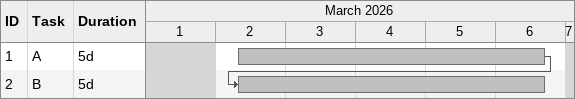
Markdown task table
| ID | Task | Duration | Start | Finish | Predecessors |
|---|---|---|---|---|---|
| 1 | A | 5d | 2026-03-02 | 2026-03-06 |  |
| 2 | B | 5d | 2026-03-02 | 2026-03-06 | 1 |
